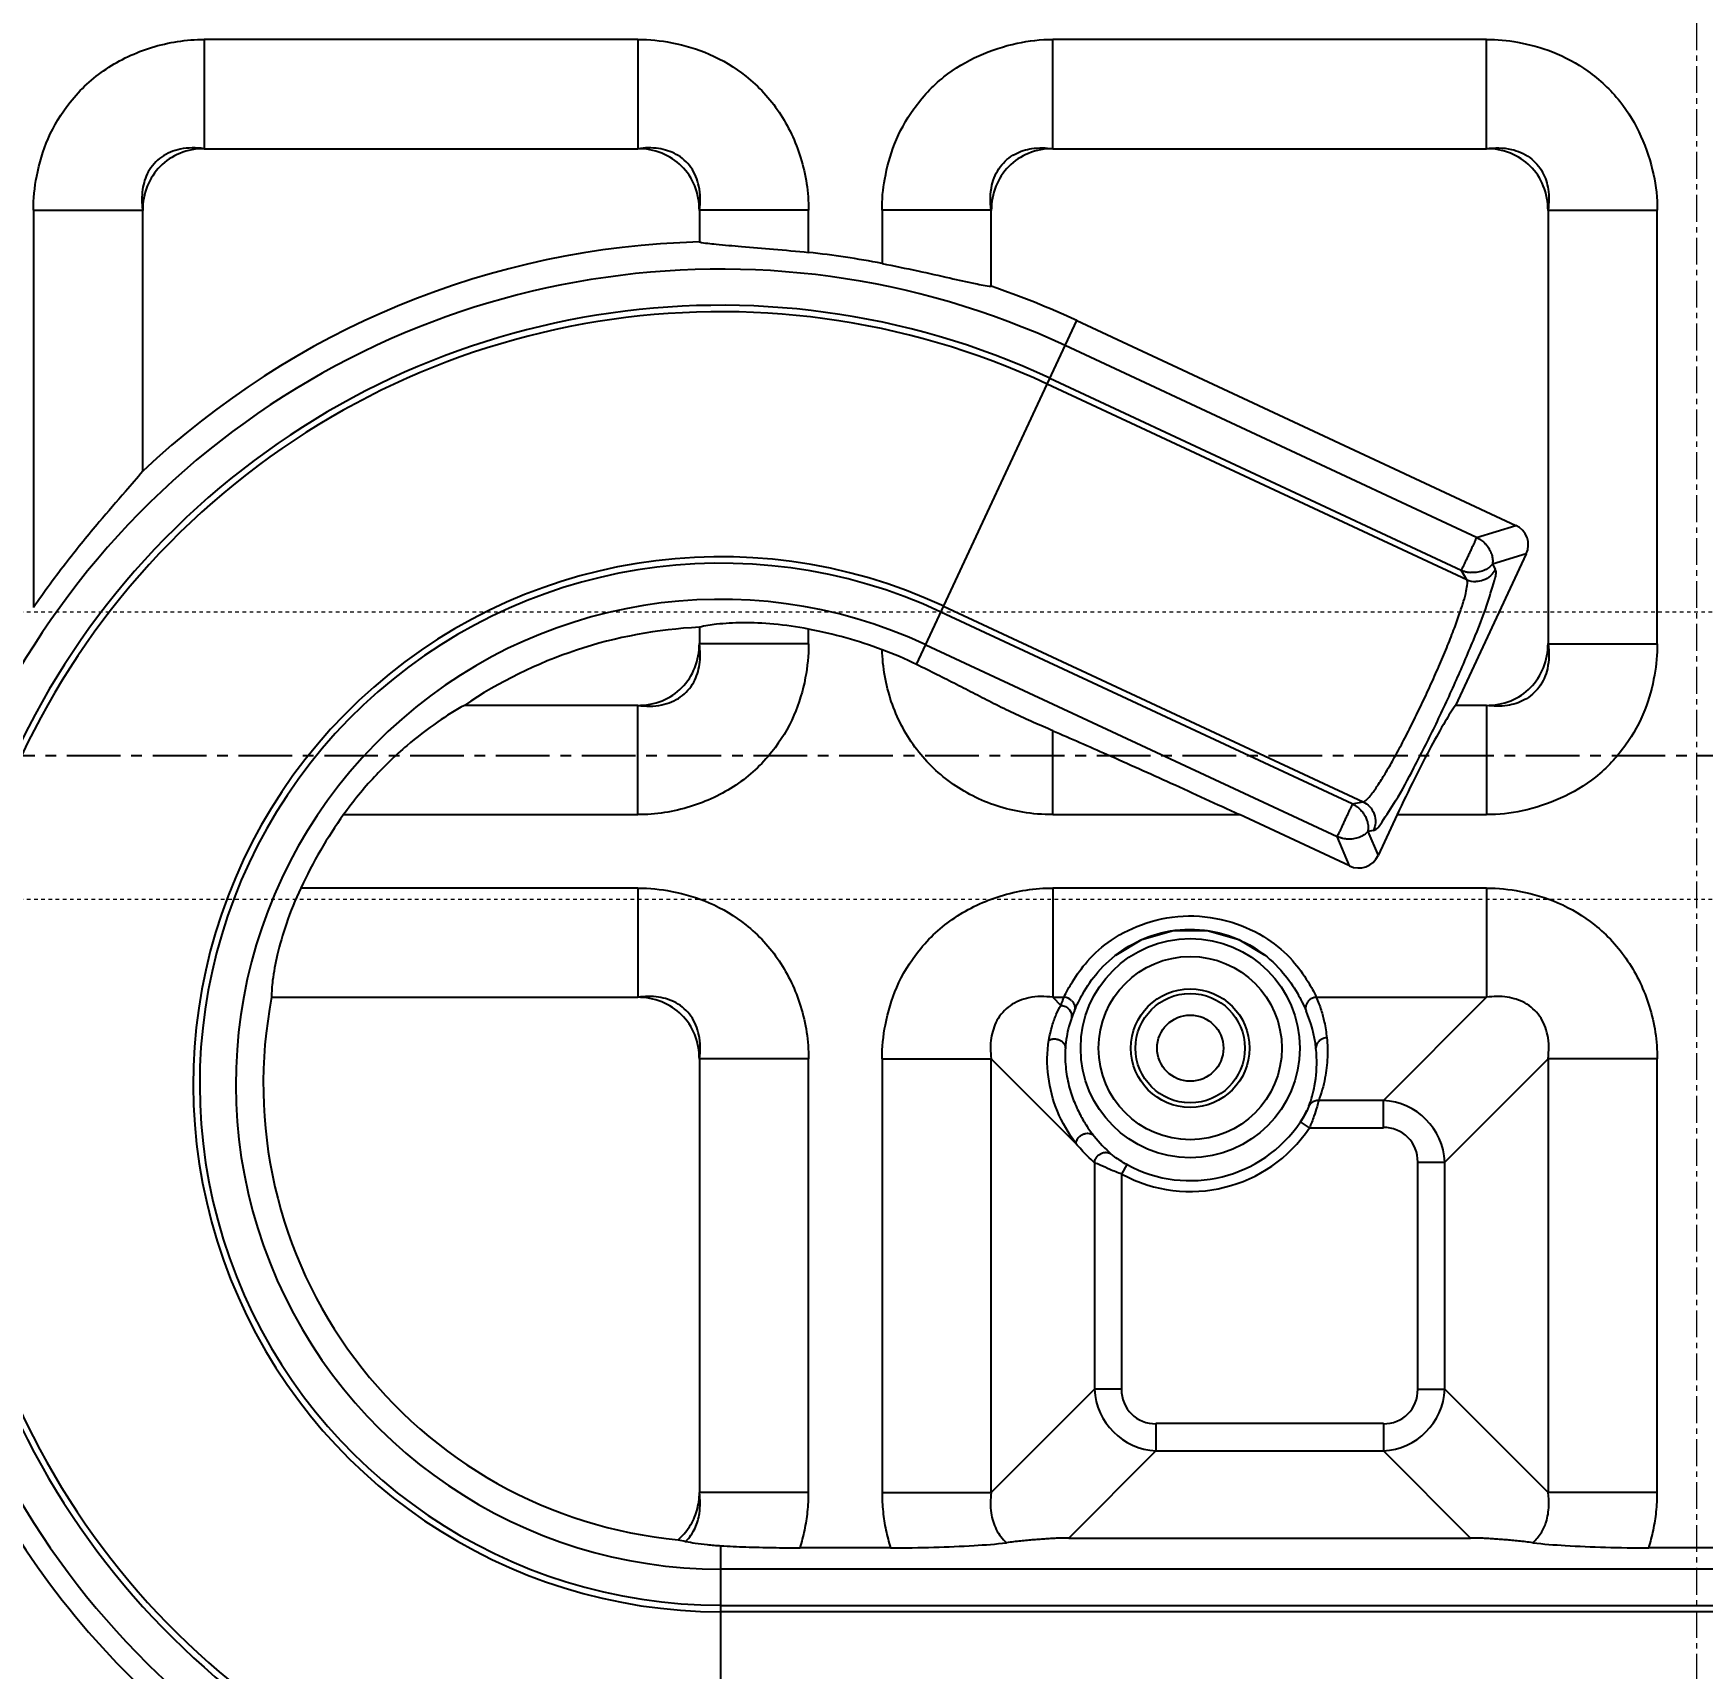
# Model space of a CAD drawing. Header units: millimetres. Extents: x 2588 to 3182, y 1243 to 1719.
# Drawn here: x 2787.09 to 2833.55, y 1441.8 to 1487.31 of the extents above; entities that cross this region are included whole.
import ezdxf

# ---------------------------------------------------------------- set-up
doc = ezdxf.new("R2010")
doc.units = ezdxf.units.MM
doc.linetypes.add('CENTER', pattern=[0.6, 0.375, -0.075, 0.075, -0.075])
doc.linetypes.add('HIDDEN', pattern=[0.2, 0.1, -0.1])
doc.layers.add('21', color=7, linetype='Continuous')
doc.layers.add('center', color=1, linetype='CENTER', lineweight=9)
doc.layers.add('cool', color=153, linetype='HIDDEN', lineweight=9)
doc.styles.get("Standard").update_dxf_attribs({"font": 'arial.ttf'})
doc.dimstyles.get("Standard").update_dxf_attribs({"dimtxt": 0.18, "dimasz": 0.18, "dimexe": 0.18, "dimexo": 0.0625, "dimgap": 0.09, "dimtad": 0, "dimtih": 1, "dimtoh": 1, "dimzin": 0, "dimdsep": 46, "dimtxsty": 'Standard', "dimcen": 0.09, "dimadec": 0, "dimazin": 0, "dimtfac": 1, "dimtofl": 0, "dimtmove": 0, "dimatfit": 3, "dimfxl": 0, "dimtolj": 1, "dimtzin": 0, "dimarcsym": 0})

# ---------------------------------------------------------------- blocks, each defined once
blk = doc.blocks.new('*D39')
at = {"color": 4, "lineweight": -2, "transparency": 16777216}
blk.add_line((2833.383, 1335.879), (2833.383, 1325.714), dxfattribs=at)
at = {"layer": 'Defpoints', "color": 0, "transparency": 16777216}
for p in [(2833.383, 1489.21), (2833.383, 1335.879), (2833.383, 1325.714)]:
    blk.add_point(p, dxfattribs=at)
at = {"color": 6, "transparency": 16777216, "insert": (2833.383, 1319.229), "char_height": 5, "attachment_point": 5, "rotation": 90}
blk.add_mtext('\\A1;0.00', dxfattribs=at)
blk = doc.blocks.new('*D42')
at = {"color": 4, "lineweight": -2, "transparency": 16777216}
blk.add_line((2696.937, 1467.21), (2664.963, 1467.21), dxfattribs=at)
at = {"layer": 'Defpoints', "color": 0, "transparency": 16777216}
for p in [(2833.383, 1489.21), (2664.963, 1467.21), (2696.937, 1467.21)]:
    blk.add_point(p, dxfattribs=at)
at = {"color": 6, "transparency": 16777216, "insert": (2656.493, 1467.21), "char_height": 5, "attachment_point": 5}
blk.add_mtext('\\A1;22.00', dxfattribs=at)
blk = doc.blocks.new('*D43')
at = {"color": 4, "lineweight": -2, "transparency": 16777216}
blk.add_line((2676.066, 1489.21), (2666.028, 1489.21), dxfattribs=at)
at = {"layer": 'Defpoints', "color": 0, "transparency": 16777216}
for p in [(2666.028, 1489.21), (2676.066, 1489.21), (2833.383, 1489.21)]:
    blk.add_point(p, dxfattribs=at)
at = {"color": 6, "transparency": 16777216, "insert": (2659.543, 1489.21), "char_height": 5, "attachment_point": 5}
blk.add_mtext('\\A1;0.00', dxfattribs=at)
blk = doc.blocks.new('*D51')
at = {"color": 4, "lineweight": -2, "transparency": 16777216}
blk.add_line((2756.058, 1454.041), (2666.028, 1454.041), dxfattribs=at)
at = {"layer": 'Defpoints', "color": 0, "transparency": 16777216}
for p in [(2833.383, 1489.21), (2666.028, 1454.041), (2756.058, 1454.041)]:
    blk.add_point(p, dxfattribs=at)
at = {"color": 6, "transparency": 16777216, "insert": (2657.594, 1454.041), "char_height": 5, "attachment_point": 5}
blk.add_mtext('\\A1;35.17', dxfattribs=at)
blk = doc.blocks.new('*D44')
at = {"color": 4, "lineweight": -2, "transparency": 16777216}
blk.add_line((2757.983, 1452.116), (2757.983, 1325.882), dxfattribs=at)
at = {"layer": 'Defpoints', "color": 0, "transparency": 16777216}
for p in [(2833.383, 1489.21), (2757.983, 1452.116), (2757.983, 1325.882)]:
    blk.add_point(p, dxfattribs=at)
at = {"color": 6, "transparency": 16777216, "insert": (2757.983, 1317.475), "char_height": 5, "attachment_point": 5, "rotation": 90}
blk.add_mtext('\\A1;75.40', dxfattribs=at)
blk = doc.blocks.new('*D57')
at = {"color": 4, "lineweight": -2, "transparency": 16777216}
blk.add_line((2993.383, 1489.21), (3001.037, 1489.21), dxfattribs=at)
at = {"layer": 'Defpoints', "color": 0, "transparency": 16777216}
for p in [(2833.383, 1489.21), (2993.383, 1489.21), (3001.037, 1489.21)]:
    blk.add_point(p, dxfattribs=at)
at = {"color": 6, "transparency": 16777216, "insert": (3007.522, 1489.21), "char_height": 5, "attachment_point": 5}
blk.add_mtext('\\A1;0.00', dxfattribs=at)

msp = doc.modelspace()

# ---------------------------------------------------------------- linework, layer by layer
at = {"color": 6, "linetype": 'Continuous'}
for p, q in [((2791.845, 1487.139), (2791.845, 1484.098)), ((2803.917, 1487.139), (2791.845, 1487.139)), ((2803.917, 1487.139), (2803.917, 1484.098)), ((2815.462, 1484.098), (2815.462, 1487.139)), ((2827.535, 1487.139), (2815.462, 1487.139)), ((2827.535, 1484.098), (2827.535, 1487.139)), ((2791.845, 1484.098), (2803.917, 1484.098)), ((2815.462, 1484.098), (2827.535, 1484.098)), ((2787.094, 1482.388), (2787.094, 1471.327)), ((2787.094, 1482.388), (2790.135, 1482.388)), ((2790.135, 1475.121), (2790.135, 1482.388)), ((2805.628, 1482.388), (2805.628, 1481.503)), ((2808.668, 1482.388), (2805.628, 1482.388)), ((2808.668, 1481.211), (2808.668, 1482.388)), ((2810.711, 1482.388), (2810.711, 1480.903)), ((2813.752, 1482.388), (2810.711, 1482.388)), ((2813.752, 1480.268), (2813.752, 1482.388)), ((2829.245, 1482.388), (2829.245, 1470.316)), ((2829.245, 1482.388), (2832.286, 1482.388)), ((2832.286, 1470.316), (2832.286, 1482.388)), ((2811.67, 1469.744), (2816.133, 1479.313)), ((2816.133, 1479.313), (2828.351, 1473.616)), ((2827.256, 1473.282), (2815.809, 1478.619)), ((2815.384, 1477.708), (2826.831, 1472.37)), ((2826.982, 1472.103), (2815.309, 1477.547)), ((2827.256, 1473.282), (2828.351, 1473.616)), ((2828.64, 1472.821), (2826.674, 1468.605)), ((2828.64, 1472.821), (2827.698, 1472.534)), ((2826.982, 1472.103), (2826.831, 1472.37)), ((2827.698, 1472.534), (2827.777, 1472.394)), ((2823.798, 1465.866), (2812.351, 1471.204)), ((2812.426, 1471.365), (2824.1, 1465.922)), ((2805.628, 1470.778), (2805.628, 1470.316)), ((2808.668, 1470.316), (2808.668, 1470.728)), ((2808.668, 1470.316), (2805.628, 1470.316)), ((2811.926, 1470.292), (2823.373, 1464.955)), ((2829.245, 1470.316), (2832.286, 1470.316)), ((2803.917, 1468.605), (2799.089, 1468.605)), ((2803.917, 1465.565), (2803.917, 1468.605)), ((2827.535, 1468.605), (2826.674, 1468.605)), ((2827.535, 1468.605), (2827.535, 1465.565)), ((2815.462, 1465.565), (2815.462, 1467.9)), ((2823.798, 1465.866), (2824.1, 1465.922)), ((2795.728, 1465.565), (2803.917, 1465.565)), ((2815.462, 1465.565), (2820.658, 1465.565)), ((2823.721, 1464.136), (2820.658, 1465.565)), ((2825.047, 1465.565), (2824.516, 1464.425)), ((2825.047, 1465.565), (2827.535, 1465.565)), ((2823.721, 1464.136), (2823.373, 1464.955)), ((2824.388, 1465.126), (2824.23, 1465.097)), ((2824.23, 1465.097), (2824.516, 1464.425)), ((2803.917, 1463.522), (2794.534, 1463.522)), ((2803.917, 1463.522), (2803.917, 1460.481)), ((2815.462, 1463.522), (2815.462, 1460.481)), ((2827.535, 1463.522), (2815.462, 1463.522)), ((2827.535, 1463.522), (2827.535, 1460.481)), ((2793.724, 1460.481), (2803.917, 1460.481)), ((2815.462, 1460.481), (2815.778, 1460.481)), ((2815.462, 1460.481), (2815.689, 1460.254)), ((2822.797, 1460.481), (2827.535, 1460.481)), ((2824.662, 1457.608), (2827.535, 1460.481)), ((2805.628, 1458.77), (2805.628, 1446.698)), ((2808.668, 1458.77), (2805.628, 1458.77)), ((2808.668, 1446.698), (2808.668, 1458.77)), ((2810.711, 1458.77), (2810.711, 1446.698)), ((2810.711, 1458.77), (2813.752, 1458.77)), ((2816.106, 1456.416), (2813.752, 1458.77)), ((2813.752, 1446.698), (2813.752, 1458.77)), ((2829.245, 1458.77), (2826.372, 1455.897)), ((2829.245, 1458.77), (2829.245, 1446.698)), ((2832.286, 1458.77), (2829.245, 1458.77)), ((2832.286, 1446.698), (2832.286, 1458.77)), ((2824.662, 1457.608), (2822.863, 1457.608)), ((2824.662, 1456.848), (2824.662, 1457.608)), ((2822.604, 1456.848), (2822.353, 1457.015)), ((2822.604, 1456.848), (2824.662, 1456.848)), ((2816.625, 1455.877), (2816.625, 1449.571)), ((2825.612, 1455.897), (2825.612, 1449.571)), ((2825.622, 1455.897), (2826.372, 1455.897)), ((2826.372, 1449.571), (2826.372, 1455.897)), ((2817.385, 1455.559), (2817.529, 1455.824)), ((2817.385, 1449.571), (2817.385, 1455.559)), ((2813.752, 1446.698), (2816.625, 1449.571)), ((2817.375, 1449.571), (2816.625, 1449.571)), ((2825.612, 1449.571), (2826.372, 1449.571)), ((2826.372, 1449.571), (2829.245, 1446.698)), ((2824.662, 1448.621), (2818.335, 1448.621)), ((2818.335, 1448.621), (2818.335, 1447.861)), ((2824.662, 1448.611), (2824.662, 1447.861)), ((2818.335, 1447.861), (2815.906, 1445.432)), ((2818.335, 1447.861), (2824.662, 1447.861)), ((2827.091, 1445.432), (2824.662, 1447.861)), ((2808.668, 1446.698), (2805.628, 1446.698)), ((2810.711, 1446.698), (2813.752, 1446.698)), ((2832.286, 1446.698), (2829.245, 1446.698)), ((2806.223, 1434.778), (2806.223, 1445.217)), ((2815.906, 1445.432), (2827.091, 1445.432)), ((2810.949, 1445.159), (2808.43, 1445.159)), ((2835.376, 1445.159), (2832.048, 1445.159)), ((2850.443, 1444.565), (2806.223, 1444.565)), ((2806.223, 1443.559), (2850.443, 1443.559)), ((2850.443, 1443.381), (2806.223, 1443.381))]:
    msp.add_line(p, q, dxfattribs=at)
for points in [[(2817.213, 1461.653), (2817.945, 1462.09), (2818.825, 1462.34), (2819.759, 1462.338), (2820.637, 1462.087), (2821.367, 1461.65)], [(2822.539, 1457.335), (2822.498, 1457.256), (2822.436, 1457.146), (2822.353, 1457.015)], [(2822.353, 1457.015), (2822.464, 1457.193), (2822.536, 1457.329)]]:
    msp.add_lwpolyline(points, dxfattribs=at)
for radius in [3.049, 2.55, 1.65, 1.522, 0.922]:
    msp.add_circle((2819.288, 1459.066), radius, dxfattribs=at)
for centre, radius, start, end in [((2806.223, 1458.061), 23.449, 91.4539, 133.3205), ((2806.223, 1458.061), 23.279, 78.8823, 83.969), ((2806.223, 1458.061), 22.684, 65, 270), ((2806.223, 1458.061), 23.449, 65, 71.2708), ((2806.223, 1458.061), 21.679, 65, 270), ((2806.223, 1458.061), 21.5, 65, 270), ((2806.223, 1458.061), 14.68, 65, 270), ((2806.223, 1458.061), 14.501, 65, 270), ((2827.231, 1472.643), 0.594, 245.2422, 270.4102), ((2806.223, 1458.061), 13.496, 65, 270), ((2806.223, 1458.061), 12.731, 92.6787, 124.0787), ((2806.223, 1458.061), 12.901, 69.6283, 79.0717), ((2807.105, 1460.446), 10.358, 63.8491, 69.6161), ((2806.223, 1458.061), 12.901, 144.4357, 154.9587), ((2806.223, 1458.061), 12.731, 169.0418, 264.6527), ((2815.778, 1460.196), 0.285, 43.7304, 89.9868), ((2819.3, 1458.685), 3.532, 156.3169, 159.9534), ((2819.254, 1458.677), 3.555, 6.2842, 23.6611), ((2824.581, 1455.816), 1.793, 2.5932, 87.407), ((2819.288, 1459.066), 3.99, 241.523, 326.2228), ((2819.288, 1459.066), 3.688, 241.5233, 326.2235), ((2819.705, 1459.079), 3.95, 218.5143, 228.5581), ((2818.417, 1449.652), 1.793, 182.5937, 267.407), ((2824.581, 1449.652), 1.793, 272.5932, 357.407), ((2806.223, 1458.061), 23.279, 204.5647, 227.3183), ((2809.148, 1463.508), 18.583, 257.2153, 257.8788)]:
    msp.add_arc(centre, radius, start, end, dxfattribs=at)
for centre, major_axis, start_param, end_param in [((2828.093, 1473.072), (0.578, 0.176), -0.729157, 0.834801), ((2823.972, 1464.684), (-0.236, 0.556), 2.306791, 3.870749)]:
    msp.add_ellipse(centre, major_axis=major_axis, ratio=0.993147, start_param=start_param, end_param=end_param, dxfattribs=at)
for points, knots in [([(2787.094, 1482.388), (2787.094, 1482.705), (2787.163, 1483.385), (2787.472, 1484.424), (2788.103, 1485.477), (2789.088, 1486.383), (2790.387, 1486.986), (2791.352, 1487.139), (2791.845, 1487.139)], [0, 0, 0, 0, 0.1272, 0.273045, 0.432101, 0.614253, 0.801969, 1, 1, 1, 1]), ([(2803.917, 1487.139), (2804.234, 1487.139), (2804.914, 1487.07), (2805.953, 1486.761), (2807.006, 1486.13), (2807.912, 1485.145), (2808.515, 1483.845), (2808.668, 1482.881), (2808.668, 1482.388)], [0, 0, 0, 0, 0.127201, 0.273046, 0.432103, 0.614255, 0.801971, 1, 1, 1, 1]), ([(2810.711, 1482.388), (2810.705, 1482.678), (2810.775, 1483.303), (2811.028, 1484.274), (2811.577, 1485.259), (2812.374, 1486.124), (2813.386, 1486.718), (2814.423, 1487.057), (2815.13, 1487.144), (2815.462, 1487.139)], [0, 0, 0, 0, 0.116347, 0.250848, 0.400764, 0.564265, 0.71692, 0.866341, 1, 1, 1, 1]), ([(2827.535, 1487.139), (2827.824, 1487.145), (2828.449, 1487.075), (2829.421, 1486.822), (2830.406, 1486.273), (2831.271, 1485.476), (2831.865, 1484.465), (2832.204, 1483.428), (2832.291, 1482.721), (2832.286, 1482.388)], [0, 0, 0, 0, 0.116347, 0.250848, 0.400764, 0.564265, 0.71692, 0.866341, 1, 1, 1, 1]), ([(2791.847, 1484.098), (2791.627, 1484.13), (2791.206, 1484.131), (2790.636, 1483.904), (2790.264, 1483.48), (2790.1, 1482.947), (2790.107, 1482.577), (2790.135, 1482.386)], [0, 0, 0, 0, 0.232176, 0.429502, 0.620482, 0.798866, 1, 1, 1, 1]), ([(2791.858, 1484.098), (2791.624, 1484.099), (2791.164, 1484.018), (2790.589, 1483.636), (2790.213, 1483.061), (2790.134, 1482.606), (2790.135, 1482.375)], [0, 0, 0, 0, 0.259476, 0.502439, 0.744139, 1, 1, 1, 1]), ([(2805.628, 1482.375), (2805.628, 1482.609), (2805.547, 1483.069), (2805.165, 1483.644), (2804.59, 1484.02), (2804.135, 1484.099), (2803.904, 1484.098)], [0, 0, 0, 0, 0.259476, 0.502439, 0.744139, 1, 1, 1, 1]), ([(2805.628, 1482.388), (2805.659, 1482.608), (2805.66, 1483.028), (2805.433, 1483.597), (2805.009, 1483.969), (2804.476, 1484.133), (2804.106, 1484.126), (2803.915, 1484.098)], [0, 0, 0, 0, 0.231564, 0.429046, 0.620178, 0.798703, 1, 1, 1, 1]), ([(2813.752, 1482.386), (2813.719, 1482.615), (2813.718, 1483.045), (2813.961, 1483.614), (2814.382, 1483.973), (2814.908, 1484.135), (2815.272, 1484.126), (2815.465, 1484.098)], [0, 0, 0, 0, 0.24181, 0.436334, 0.626382, 0.797562, 1, 1, 1, 1]), ([(2815.476, 1484.098), (2815.242, 1484.099), (2814.781, 1484.018), (2814.206, 1483.636), (2813.831, 1483.061), (2813.752, 1482.606), (2813.752, 1482.375)], [0, 0, 0, 0, 0.259475, 0.502439, 0.74414, 1, 1, 1, 1]), ([(2829.245, 1482.375), (2829.245, 1482.609), (2829.164, 1483.069), (2828.782, 1483.644), (2828.208, 1484.02), (2827.752, 1484.099), (2827.521, 1484.098)], [0, 0, 0, 0, 0.259475, 0.502439, 0.74414, 1, 1, 1, 1]), ([(2827.532, 1484.098), (2827.761, 1484.131), (2828.19, 1484.132), (2828.758, 1483.889), (2829.118, 1483.47), (2829.281, 1482.944), (2829.273, 1482.58), (2829.245, 1482.388)], [0, 0, 0, 0, 0.240975, 0.435933, 0.626187, 0.797887, 1, 1, 1, 1]), ([(2805.628, 1481.503), (2805.781, 1481.471), (2806.173, 1481.431), (2806.859, 1481.374), (2807.719, 1481.305), (2808.341, 1481.245), (2808.668, 1481.211)], [0, 0, 0, 0, 0.153267, 0.386119, 0.67717, 1, 1, 1, 1]), ([(2810.711, 1480.903), (2811.042, 1480.837), (2811.671, 1480.708), (2812.532, 1480.514), (2813.213, 1480.362), (2813.599, 1480.283), (2813.752, 1480.268)], [0, 0, 0, 0, 0.325931, 0.619762, 0.851856, 1, 1, 1, 1]), ([(2790.135, 1475.121), (2789.982, 1474.929), (2789.573, 1474.463), (2788.863, 1473.642), (2787.993, 1472.576), (2787.399, 1471.767), (2787.094, 1471.327)], [0, 0, 0, 0, 0.151481, 0.381872, 0.669481, 1, 1, 1, 1]), ([(2827.256, 1473.282), (2827.25, 1473.261), (2827.232, 1473.225), (2827.211, 1473.178), (2827.194, 1473.14), (2827.171, 1473.09), (2827.146, 1473.035), (2827.118, 1472.975), (2827.095, 1472.925), (2827.071, 1472.873), (2827.047, 1472.82), (2827.022, 1472.768), (2826.998, 1472.716), (2826.975, 1472.667), (2826.947, 1472.607), (2826.921, 1472.553), (2826.898, 1472.504), (2826.88, 1472.467), (2826.861, 1472.428), (2826.844, 1472.394), (2826.835, 1472.375), (2826.832, 1472.37)], [0, 0, 0, 0, 0.065752, 0.118565, 0.152179, 0.190716, 0.281861, 0.333595, 0.388491, 0.445597, 0.503816, 0.56198, 0.61892, 0.673547, 0.72492, 0.815117, 0.853098, 0.886122, 0.937703, 0.98325, 1, 1, 1, 1]), ([(2827.256, 1473.282), (2827.306, 1473.259), (2827.392, 1473.205), (2827.498, 1473.11), (2827.58, 1473.007), (2827.646, 1472.894), (2827.677, 1472.81), (2827.688, 1472.767)], [0, 0, 0, 0, 0.235379, 0.436609, 0.614602, 0.803966, 1, 1, 1, 1]), ([(2827.688, 1472.767), (2827.698, 1472.724), (2827.71, 1472.646), (2827.704, 1472.567), (2827.698, 1472.534)], [0, 0, 0, 0, 0.563319, 1, 1, 1, 1]), ([(2824.388, 1465.126), (2824.492, 1465.149), (2824.696, 1465.482), (2825.071, 1466.024), (2825.555, 1466.938), (2826.108, 1468.029), (2826.662, 1469.216), (2827.141, 1470.339), (2827.53, 1471.296), (2827.703, 1471.93), (2827.826, 1472.3), (2827.777, 1472.394)], [0, 0, 0, 0, 0.0393, 0.127728, 0.257935, 0.416321, 0.58442, 0.742655, 0.872621, 0.960816, 1, 1, 1, 1]), ([(2826.831, 1472.37), (2826.859, 1472.358), (2826.915, 1472.336), (2827.003, 1472.314), (2827.062, 1472.306), (2827.091, 1472.304)], [0, 0, 0, 0, 0.338768, 0.669711, 1, 1, 1, 1]), ([(2827.698, 1472.534), (2827.667, 1472.495), (2827.593, 1472.425), (2827.453, 1472.351), (2827.283, 1472.303), (2827.158, 1472.298), (2827.091, 1472.304)], [0, 0, 0, 0, 0.220719, 0.446733, 0.702665, 1, 1, 1, 1]), ([(2827.777, 1472.394), (2827.746, 1472.327), (2827.653, 1472.198), (2827.457, 1472.076), (2827.305, 1472.049), (2827.235, 1472.049)], [0, 0, 0, 0, 0.328199, 0.689808, 1, 1, 1, 1]), ([(2824.1, 1465.922), (2824.136, 1465.925), (2824.222, 1465.999), (2824.352, 1466.151), (2824.524, 1466.399), (2824.726, 1466.724), (2824.956, 1467.123), (2825.203, 1467.579), (2825.459, 1468.08), (2825.715, 1468.606), (2825.966, 1469.143), (2826.204, 1469.677), (2826.422, 1470.194), (2826.613, 1470.676), (2826.771, 1471.108), (2826.889, 1471.472), (2826.969, 1471.763), (2827.001, 1471.96), (2827.003, 1472.073), (2826.982, 1472.103)], [0, 0, 0, 0, 0.015743, 0.045392, 0.089139, 0.145466, 0.212645, 0.288918, 0.371342, 0.456912, 0.543445, 0.628977, 0.7113, 0.787471, 0.854566, 0.910836, 0.954588, 0.984254, 1, 1, 1, 1]), ([(2808.668, 1470.728), (2808.348, 1470.79), (2807.733, 1470.878), (2806.873, 1470.916), (2806.18, 1470.878), (2805.783, 1470.821), (2805.628, 1470.778)], [0, 0, 0, 0, 0.319766, 0.608243, 0.8419, 1, 1, 1, 1]), ([(2803.904, 1468.605), (2804.138, 1468.605), (2804.598, 1468.686), (2805.173, 1469.068), (2805.549, 1469.643), (2805.628, 1470.098), (2805.628, 1470.329)], [0, 0, 0, 0, 0.259477, 0.50244, 0.744141, 1, 1, 1, 1]), ([(2803.915, 1468.606), (2804.135, 1468.574), (2804.556, 1468.573), (2805.126, 1468.8), (2805.498, 1469.224), (2805.662, 1469.756), (2805.655, 1470.126), (2805.628, 1470.316)], [0, 0, 0, 0, 0.232351, 0.429826, 0.620949, 0.799467, 1, 1, 1, 1]), ([(2808.668, 1470.316), (2808.668, 1469.999), (2808.599, 1469.319), (2808.29, 1468.28), (2807.659, 1467.227), (2806.674, 1466.321), (2805.375, 1465.718), (2804.41, 1465.564), (2803.917, 1465.565)], [0, 0, 0, 0, 0.127201, 0.273046, 0.432103, 0.614255, 0.801971, 1, 1, 1, 1]), ([(2827.521, 1468.605), (2827.755, 1468.605), (2828.216, 1468.686), (2828.791, 1469.068), (2829.166, 1469.643), (2829.245, 1470.098), (2829.245, 1470.329)], [0, 0, 0, 0, 0.259477, 0.50244, 0.744141, 1, 1, 1, 1]), ([(2829.245, 1470.316), (2829.278, 1470.088), (2829.279, 1469.66), (2829.036, 1469.093), (2828.616, 1468.733), (2828.09, 1468.569), (2827.725, 1468.578), (2827.532, 1468.606)], [0, 0, 0, 0, 0.240193, 0.435157, 0.625416, 0.797123, 1, 1, 1, 1]), ([(2832.286, 1470.316), (2832.292, 1470.026), (2832.222, 1469.401), (2831.969, 1468.429), (2831.42, 1467.444), (2830.623, 1466.58), (2829.611, 1465.985), (2828.574, 1465.646), (2827.868, 1465.56), (2827.535, 1465.565)], [0, 0, 0, 0, 0.116347, 0.250848, 0.400764, 0.564265, 0.71692, 0.866341, 1, 1, 1, 1]), ([(2815.462, 1465.565), (2815.182, 1465.565), (2814.654, 1465.607), (2813.905, 1465.789), (2813.23, 1466.068), (2812.615, 1466.442), (2812.073, 1466.902), (2811.611, 1467.438), (2811.235, 1468.044), (2810.951, 1468.713), (2810.771, 1469.423), (2810.721, 1469.911), (2810.714, 1470.155)], [0, 0, 0, 0, 0.114665, 0.215918, 0.314304, 0.412462, 0.509024, 0.604104, 0.700954, 0.800034, 0.900113, 1, 1, 1, 1]), ([(2815.462, 1467.9), (2815.283, 1467.977), (2814.918, 1468.134), (2814.371, 1468.382), (2813.83, 1468.648), (2813.302, 1468.918), (2812.776, 1469.189), (2812.233, 1469.466), (2811.862, 1469.65), (2811.67, 1469.744)], [0, 0, 0, 0, 0.138564, 0.283168, 0.427215, 0.566937, 0.70525, 0.848363, 1, 1, 1, 1]), ([(2799.089, 1468.605), (2798.833, 1468.47), (2798.282, 1468.113), (2797.429, 1467.467), (2796.541, 1466.607), (2795.991, 1465.933), (2795.728, 1465.565)], [0, 0, 0, 0, 0.190256, 0.429925, 0.702471, 1, 1, 1, 1]), ([(2826.674, 1468.605), (2826.568, 1468.463), (2826.335, 1468.086), (2825.958, 1467.41), (2825.513, 1466.543), (2825.206, 1465.905), (2825.047, 1465.565)], [0, 0, 0, 0, 0.154226, 0.384137, 0.673636, 1, 1, 1, 1]), ([(2815.462, 1467.9), (2815.967, 1467.684), (2817.065, 1467.205), (2818.797, 1466.426), (2820.023, 1465.861), (2820.658, 1465.565)], [0, 0, 0, 0, 0.289091, 0.630875, 1, 1, 1, 1]), ([(2823.799, 1465.866), (2823.797, 1465.86), (2823.789, 1465.841), (2823.774, 1465.806), (2823.756, 1465.766), (2823.739, 1465.729), (2823.716, 1465.68), (2823.691, 1465.625), (2823.663, 1465.565), (2823.64, 1465.516), (2823.616, 1465.464), (2823.592, 1465.411), (2823.567, 1465.359), (2823.543, 1465.307), (2823.52, 1465.258), (2823.491, 1465.198), (2823.465, 1465.143), (2823.442, 1465.093), (2823.424, 1465.056), (2823.401, 1465.01), (2823.385, 1464.973), (2823.373, 1464.955)], [0, 0, 0, 0, 0.016761, 0.062344, 0.113938, 0.146968, 0.184953, 0.275155, 0.326527, 0.381152, 0.438088, 0.496245, 0.554457, 0.611555, 0.666443, 0.718169, 0.809299, 0.84783, 0.881439, 0.934246, 1, 1, 1, 1]), ([(2823.799, 1465.866), (2823.807, 1465.862), (2823.823, 1465.854), (2823.847, 1465.841), (2823.872, 1465.825), (2823.898, 1465.809), (2823.923, 1465.791), (2823.955, 1465.766), (2824.01, 1465.719), (2824.066, 1465.658), (2824.115, 1465.591), (2824.158, 1465.521), (2824.197, 1465.438), (2824.217, 1465.369), (2824.224, 1465.339)], [0, 0, 0, 0, 0.036822, 0.076761, 0.119717, 0.163005, 0.206588, 0.250428, 0.338702, 0.516371, 0.605189, 0.693486, 0.866808, 1, 1, 1, 1]), ([(2824.1, 1465.922), (2824.167, 1465.89), (2824.297, 1465.795), (2824.424, 1465.587), (2824.458, 1465.347), (2824.419, 1465.193), (2824.388, 1465.126)], [0, 0, 0, 0, 0.240744, 0.501864, 0.762995, 1, 1, 1, 1]), ([(2824.224, 1465.339), (2824.234, 1465.294), (2824.245, 1465.213), (2824.237, 1465.132), (2824.23, 1465.097)], [0, 0, 0, 0, 0.560765, 1, 1, 1, 1]), ([(2823.632, 1464.886), (2823.621, 1464.887), (2823.59, 1464.891), (2823.549, 1464.898), (2823.509, 1464.907), (2823.48, 1464.915), (2823.451, 1464.924), (2823.424, 1464.933), (2823.398, 1464.944), (2823.382, 1464.951), (2823.373, 1464.955)], [0, 0, 0, 0, 0.120182, 0.349104, 0.462923, 0.576144, 0.688654, 0.800344, 0.897321, 1, 1, 1, 1]), ([(2824.23, 1465.097), (2824.2, 1465.06), (2824.127, 1464.994), (2823.989, 1464.925), (2823.822, 1464.882), (2823.698, 1464.879), (2823.632, 1464.886)], [0, 0, 0, 0, 0.217151, 0.441803, 0.69882, 1, 1, 1, 1]), ([(2794.534, 1463.522), (2794.383, 1463.199), (2794.134, 1462.584), (2793.882, 1461.718), (2793.754, 1461.03), (2793.718, 1460.636), (2793.724, 1460.481)], [0, 0, 0, 0, 0.337417, 0.627081, 0.852582, 1, 1, 1, 1]), ([(2803.917, 1463.522), (2804.234, 1463.522), (2804.914, 1463.452), (2805.953, 1463.143), (2807.006, 1462.513), (2807.912, 1461.527), (2808.515, 1460.228), (2808.668, 1459.263), (2808.668, 1458.77)], [0, 0, 0, 0, 0.1272, 0.273045, 0.432101, 0.614253, 0.801969, 1, 1, 1, 1]), ([(2810.711, 1458.77), (2810.711, 1459.087), (2810.781, 1459.768), (2811.09, 1460.807), (2811.72, 1461.859), (2812.706, 1462.765), (2814.005, 1463.368), (2814.969, 1463.522), (2815.462, 1463.522)], [0, 0, 0, 0, 0.1272, 0.273045, 0.432101, 0.614253, 0.801969, 1, 1, 1, 1]), ([(2827.535, 1463.522), (2827.851, 1463.522), (2828.532, 1463.452), (2829.571, 1463.143), (2830.623, 1462.513), (2831.529, 1461.527), (2832.132, 1460.228), (2832.286, 1459.263), (2832.286, 1458.77)], [0, 0, 0, 0, 0.1272, 0.273045, 0.432101, 0.614253, 0.801969, 1, 1, 1, 1]), ([(2815.778, 1460.481), (2815.841, 1460.63), (2816.04, 1460.978), (2816.442, 1461.548), (2817.117, 1462.147), (2818.08, 1462.607), (2819.243, 1462.812), (2820.422, 1462.632), (2821.415, 1462.177), (2822.118, 1461.57), (2822.53, 1460.985), (2822.735, 1460.632), (2822.797, 1460.481)], [0, 0, 0, 0, 0.054998, 0.135842, 0.23684, 0.358214, 0.494595, 0.632544, 0.757385, 0.861654, 0.944452, 1, 1, 1, 1]), ([(2816.065, 1460.103), (2816.134, 1460.265), (2816.315, 1460.645), (2816.728, 1461.241), (2817.373, 1461.822), (2818.248, 1462.259), (2819.284, 1462.431), (2820.346, 1462.26), (2821.237, 1461.799), (2821.864, 1461.216), (2822.26, 1460.642), (2822.439, 1460.272), (2822.51, 1460.103)], [0, 0, 0, 0, 0.06317, 0.151004, 0.258517, 0.371675, 0.497746, 0.629616, 0.751079, 0.852461, 0.934502, 1, 1, 1, 1]), ([(2805.628, 1458.77), (2805.659, 1458.99), (2805.66, 1459.411), (2805.433, 1459.979), (2805.009, 1460.351), (2804.476, 1460.516), (2804.106, 1460.509), (2803.915, 1460.481)], [0, 0, 0, 0, 0.231565, 0.429048, 0.62018, 0.798705, 1, 1, 1, 1]), ([(2815.462, 1460.481), (2815.243, 1460.512), (2814.822, 1460.513), (2814.254, 1460.287), (2813.882, 1459.862), (2813.718, 1459.33), (2813.724, 1458.961), (2813.752, 1458.77)], [0, 0, 0, 0, 0.231738, 0.429369, 0.620644, 0.799304, 1, 1, 1, 1]), ([(2829.245, 1458.77), (2829.277, 1458.99), (2829.277, 1459.411), (2829.051, 1459.979), (2828.627, 1460.351), (2828.094, 1460.515), (2827.725, 1460.509), (2827.535, 1460.481)], [0, 0, 0, 0, 0.231745, 0.429375, 0.620648, 0.799306, 1, 1, 1, 1]), ([(2805.628, 1458.757), (2805.628, 1458.991), (2805.547, 1459.452), (2805.165, 1460.026), (2804.59, 1460.402), (2804.135, 1460.481), (2803.904, 1460.481)], [0, 0, 0, 0, 0.259476, 0.502439, 0.744139, 1, 1, 1, 1]), ([(2815.357, 1459.289), (2815.379, 1459.423), (2815.432, 1459.666), (2815.547, 1459.989), (2815.64, 1460.173), (2815.689, 1460.254)], [0, 0, 0, 0, 0.396518, 0.723871, 1, 1, 1, 1]), ([(2815.689, 1460.254), (2815.698, 1460.279), (2815.717, 1460.33), (2815.747, 1460.406), (2815.768, 1460.456), (2815.778, 1460.481)], [0, 0, 0, 0, 0.330801, 0.664116, 1, 1, 1, 1]), ([(2815.689, 1460.254), (2815.733, 1460.252), (2815.821, 1460.226), (2815.964, 1460.124), (2816.001, 1459.976), (2815.982, 1459.895)], [0, 0, 0, 0, 0.25191, 0.519676, 1, 1, 1, 1]), ([(2815.984, 1460.393), (2816.008, 1460.37), (2816.05, 1460.315), (2816.082, 1460.212), (2816.076, 1460.139), (2816.065, 1460.104)], [0, 0, 0, 0, 0.317227, 0.649779, 1, 1, 1, 1]), ([(2822.797, 1460.481), (2822.759, 1460.479), (2822.693, 1460.464), (2822.623, 1460.423), (2822.582, 1460.385), (2822.557, 1460.357), (2822.537, 1460.326), (2822.513, 1460.277), (2822.493, 1460.202), (2822.499, 1460.137), (2822.51, 1460.103)], [0, 0, 0, 0, 0.204761, 0.369073, 0.44259, 0.510054, 0.577051, 0.649042, 0.806706, 1, 1, 1, 1]), ([(2822.797, 1460.481), (2822.847, 1460.364), (2822.935, 1460.139), (2823.034, 1459.761), (2823.071, 1459.5), (2823.089, 1459.351)], [0, 0, 0, 0, 0.326576, 0.615732, 1, 1, 1, 1]), ([(2815.982, 1459.895), (2815.954, 1459.82), (2815.902, 1459.652), (2815.843, 1459.375), (2815.82, 1459.173), (2815.813, 1459.066)], [0, 0, 0, 0, 0.285524, 0.619962, 1, 1, 1, 1]), ([(2816.106, 1456.416), (2815.907, 1456.696), (2815.55, 1457.279), (2815.299, 1458.274), (2815.295, 1458.956), (2815.357, 1459.289)], [0, 0, 0, 0, 0.339343, 0.665446, 1, 1, 1, 1]), ([(2815.357, 1459.289), (2815.385, 1459.303), (2815.445, 1459.323), (2815.524, 1459.326), (2815.582, 1459.316), (2815.621, 1459.305), (2815.657, 1459.29), (2815.707, 1459.263), (2815.765, 1459.211), (2815.805, 1459.136), (2815.813, 1459.085), (2815.813, 1459.066)], [0, 0, 0, 0, 0.154415, 0.317376, 0.388975, 0.453575, 0.517492, 0.586807, 0.739431, 0.905671, 1, 1, 1, 1]), ([(2823.089, 1459.351), (2823.064, 1459.351), (2823.01, 1459.344), (2822.948, 1459.319), (2822.904, 1459.29), (2822.877, 1459.267), (2822.852, 1459.241), (2822.822, 1459.199), (2822.795, 1459.141), (2822.788, 1459.09), (2822.788, 1459.066)], [0, 0, 0, 0, 0.164377, 0.348476, 0.431752, 0.508827, 0.585402, 0.667058, 0.844202, 1, 1, 1, 1]), ([(2823.089, 1459.351), (2823.109, 1459.174), (2823.117, 1458.797), (2823.053, 1458.208), (2822.936, 1457.811), (2822.863, 1457.608)], [0, 0, 0, 0, 0.301646, 0.635389, 1, 1, 1, 1]), ([(2815.813, 1459.066), (2815.81, 1459.009), (2815.801, 1458.767), (2815.832, 1458.349), (2815.95, 1457.846), (2816.117, 1457.414), (2816.308, 1457.051), (2816.478, 1456.796), (2816.582, 1456.659), (2816.614, 1456.62)], [0, 0, 0, 0, 0.064827, 0.276547, 0.475756, 0.650869, 0.80346, 0.942857, 1, 1, 1, 1]), ([(2822.592, 1457.455), (2822.66, 1457.638), (2822.783, 1458.086), (2822.823, 1458.634), (2822.797, 1458.984), (2822.788, 1459.066)], [0, 0, 0, 0, 0.357469, 0.848886, 1, 1, 1, 1]), ([(2822.592, 1457.455), (2822.581, 1457.423), (2822.542, 1457.338), (2822.465, 1457.19), (2822.395, 1457.077), (2822.353, 1457.015)], [0, 0, 0, 0, 0.203029, 0.557777, 1, 1, 1, 1]), ([(2822.863, 1457.608), (2822.847, 1457.609), (2822.811, 1457.607), (2822.735, 1457.591), (2822.663, 1457.549), (2822.615, 1457.495), (2822.599, 1457.467), (2822.593, 1457.455)], [0, 0, 0, 0, 0.145098, 0.336378, 0.704935, 0.877485, 1, 1, 1, 1]), ([(2822.863, 1457.608), (2822.849, 1457.551), (2822.808, 1457.405), (2822.727, 1457.15), (2822.651, 1456.955), (2822.604, 1456.848)], [0, 0, 0, 0, 0.219068, 0.56416, 1, 1, 1, 1]), ([(2816.106, 1456.416), (2816.109, 1456.433), (2816.12, 1456.485), (2816.161, 1456.562), (2816.221, 1456.621), (2816.27, 1456.653), (2816.306, 1456.671), (2816.343, 1456.684), (2816.399, 1456.697), (2816.479, 1456.697), (2816.559, 1456.667), (2816.601, 1456.633), (2816.614, 1456.619)], [0, 0, 0, 0, 0.075151, 0.238479, 0.383863, 0.44776, 0.505475, 0.562675, 0.624851, 0.762462, 0.913657, 1, 1, 1, 1]), ([(2816.625, 1455.877), (2816.559, 1455.935), (2816.434, 1456.05), (2816.262, 1456.231), (2816.157, 1456.354), (2816.106, 1456.416)], [0, 0, 0, 0, 0.352044, 0.679441, 1, 1, 1, 1]), ([(2816.625, 1455.877), (2816.629, 1455.916), (2816.645, 1455.971), (2816.683, 1456.033), (2816.713, 1456.068), (2816.744, 1456.097), (2816.777, 1456.12), (2816.811, 1456.139), (2816.85, 1456.154), (2816.894, 1456.165), (2816.959, 1456.169), (2817.029, 1456.155), (2817.075, 1456.129), (2817.09, 1456.118)], [0, 0, 0, 0, 0.188865, 0.268957, 0.343047, 0.410739, 0.472039, 0.532926, 0.599235, 0.670818, 0.747266, 0.91113, 1, 1, 1, 1]), ([(2817.385, 1455.559), (2817.272, 1455.599), (2817.07, 1455.678), (2816.822, 1455.798), (2816.677, 1455.853), (2816.625, 1455.877)], [0, 0, 0, 0, 0.435779, 0.790966, 1, 1, 1, 1]), ([(2817.529, 1455.824), (2817.464, 1455.859), (2817.346, 1455.929), (2817.201, 1456.029), (2817.12, 1456.092), (2817.09, 1456.118)], [0, 0, 0, 0, 0.418403, 0.776135, 1, 1, 1, 1]), ([(2805.036, 1445.386), (2805.158, 1445.488), (2805.375, 1445.735), (2805.582, 1446.191), (2805.628, 1446.528), (2805.628, 1446.698)], [0, 0, 0, 0, 0.322873, 0.654899, 1, 1, 1, 1]), ([(2805.246, 1445.339), (2805.353, 1445.447), (2805.527, 1445.691), (2805.662, 1446.165), (2805.653, 1446.506), (2805.628, 1446.698)], [0, 0, 0, 0, 0.310879, 0.601763, 1, 1, 1, 1]), ([(2808.43, 1445.159), (2808.482, 1445.321), (2808.57, 1445.653), (2808.651, 1446.168), (2808.668, 1446.52), (2808.668, 1446.698)], [0, 0, 0, 0, 0.325445, 0.657592, 1, 1, 1, 1]), ([(2810.711, 1446.698), (2810.711, 1446.52), (2810.729, 1446.168), (2810.809, 1445.653), (2810.897, 1445.321), (2810.949, 1445.159)], [0, 0, 0, 0, 0.341699, 0.674931, 1, 1, 1, 1]), ([(2813.752, 1446.698), (2813.725, 1446.511), (2813.717, 1446.155), (2813.862, 1445.662), (2814.059, 1445.405), (2814.174, 1445.302)], [0, 0, 0, 0, 0.375713, 0.69436, 1, 1, 1, 1]), ([(2828.823, 1445.302), (2828.911, 1445.382), (2829.061, 1445.558), (2829.223, 1445.909), (2829.279, 1446.298), (2829.265, 1446.577), (2829.245, 1446.698)], [0, 0, 0, 0, 0.234379, 0.45013, 0.757863, 1, 1, 1, 1]), ([(2832.048, 1445.159), (2832.1, 1445.321), (2832.188, 1445.653), (2832.268, 1446.168), (2832.286, 1446.52), (2832.286, 1446.698)], [0, 0, 0, 0, 0.325406, 0.657553, 1, 1, 1, 1]), ([(2805.246, 1445.339), (2805.335, 1445.32), (2805.532, 1445.285), (2805.858, 1445.243), (2806.095, 1445.225), (2806.223, 1445.217)], [0, 0, 0, 0, 0.275304, 0.611426, 1, 1, 1, 1]), ([(2806.223, 1445.217), (2806.455, 1445.204), (2806.938, 1445.182), (2807.674, 1445.164), (2808.177, 1445.159), (2808.43, 1445.159)], [0, 0, 0, 0, 0.316852, 0.656015, 1, 1, 1, 1]), ([(2810.949, 1445.159), (2811.352, 1445.159), (2812.128, 1445.169), (2813.204, 1445.214), (2813.876, 1445.265), (2814.174, 1445.302)], [0, 0, 0, 0, 0.374001, 0.7213, 1, 1, 1, 1]), ([(2815.906, 1445.432), (2815.857, 1445.432), (2815.755, 1445.43), (2815.599, 1445.426), (2815.437, 1445.418), (2815.271, 1445.408), (2815.101, 1445.396), (2814.927, 1445.382), (2814.747, 1445.366), (2814.562, 1445.347), (2814.37, 1445.326), (2814.24, 1445.31), (2814.174, 1445.302)], [0, 0, 0, 0, 0.085421, 0.176292, 0.269417, 0.364975, 0.462905, 0.563489, 0.667115, 0.774174, 0.885022, 1, 1, 1, 1]), ([(2828.823, 1445.302), (2828.757, 1445.31), (2828.627, 1445.326), (2828.435, 1445.347), (2828.25, 1445.366), (2828.071, 1445.382), (2827.896, 1445.396), (2827.726, 1445.408), (2827.56, 1445.418), (2827.399, 1445.426), (2827.243, 1445.43), (2827.14, 1445.432), (2827.091, 1445.432)], [0, 0, 0, 0, 0.114969, 0.22583, 0.332895, 0.436524, 0.537105, 0.635027, 0.730579, 0.823688, 0.914587, 1, 1, 1, 1]), ([(2828.823, 1445.302), (2829.121, 1445.265), (2829.794, 1445.214), (2830.87, 1445.169), (2831.646, 1445.159), (2832.048, 1445.159)], [0, 0, 0, 0, 0.279124, 0.626518, 1, 1, 1, 1])]:
    msp.add_open_spline(points, degree=3, knots=knots, dxfattribs=at)
for points in [[(2825.622, 1455.897), (2825.622, 1456.153), (2825.423, 1456.659), (2824.917, 1456.858), (2824.662, 1456.858)], [(2817.375, 1449.571), (2817.375, 1449.316), (2817.574, 1448.81), (2818.08, 1448.611), (2818.335, 1448.611)], [(2824.662, 1448.611), (2824.917, 1448.611), (2825.423, 1448.809), (2825.622, 1449.316), (2825.622, 1449.571)]]:
    msp.add_open_spline(points, degree=3, dxfattribs=at)
at = {"layer": '21', "color": 1, "linetype": 'CENTER', "ltscale": 3.980655}
msp.add_line((2673.383, 1467.21), (2993.383, 1467.21), dxfattribs=at)
at = {"layer": 'center', "color": 1, "linetype": 'CENTER', "ltscale": 1.990328}
msp.add_line((2833.383, 1329.21), (2833.383, 1649.21), dxfattribs=at)
at = {"layer": 'cool', "ltscale": 0.932966}
for p, q in [((2687.713, 1471.21), (2979.053, 1471.21)), ((2687.713, 1463.21), (2979.053, 1463.21))]:
    msp.add_line(p, q, dxfattribs=at)

# ---------------------------------------------------------------- dimensions: what is measured, and where the dimension line sits
for feature_location, offset, dtype, origin, picture, middle in [((2676.066136987, 1489.210480602), (-10.037803603, 0), 0, (2833.383493523, 1489.210480602), '*D43', (2659.542999141, 1489.210480602)), ((2993.383493533, 1489.210480602), (7.653216964, 0), 0, (2833.383493523, 1489.210480602), '*D57', (3007.522044739, 1489.210480602)), ((2696.937, 1467.21), (-31.974, 0), 0, (2833.383, 1489.21), '*D42', (2656.493, 1467.21)), ((2756.058, 1454.041), (-90.029, 0), 0, (2833.383, 1489.21), '*D51', (2657.594, 1454.041)), ((2757.983, 1452.116), (0, -126.234), 1, (2833.383, 1489.21), '*D44', (2757.983, 1317.475)), ((2833.383493523, 1335.87935097), (0, -10.165092812), 1, (2833.383493523, 1489.210480591), '*D39', (2833.383493523, 1319.228923915))]:
    dim = msp.add_ordinate_dim(feature_location=feature_location, offset=offset, dtype=dtype, origin=origin, dimstyle='Standard', override={"dimtxt": 5, "dimasz": 5, "dimexe": 0, "dimexo": 0, "dimgap": 0, "dimtih": 0, "dimtoh": 0, "dimzin": 0, "dimcen": 0, "dimclrd": 4, "dimclre": 4, "dimclrt": 6, "dimadec": 2, "dimtp": 0, "dimtm": 0, "dimtzin": 0})
    dim.commit()
    dim.dimension.update_dxf_attribs({"geometry": picture, "text_midpoint": middle})

doc.saveas('drawing.dxf')
